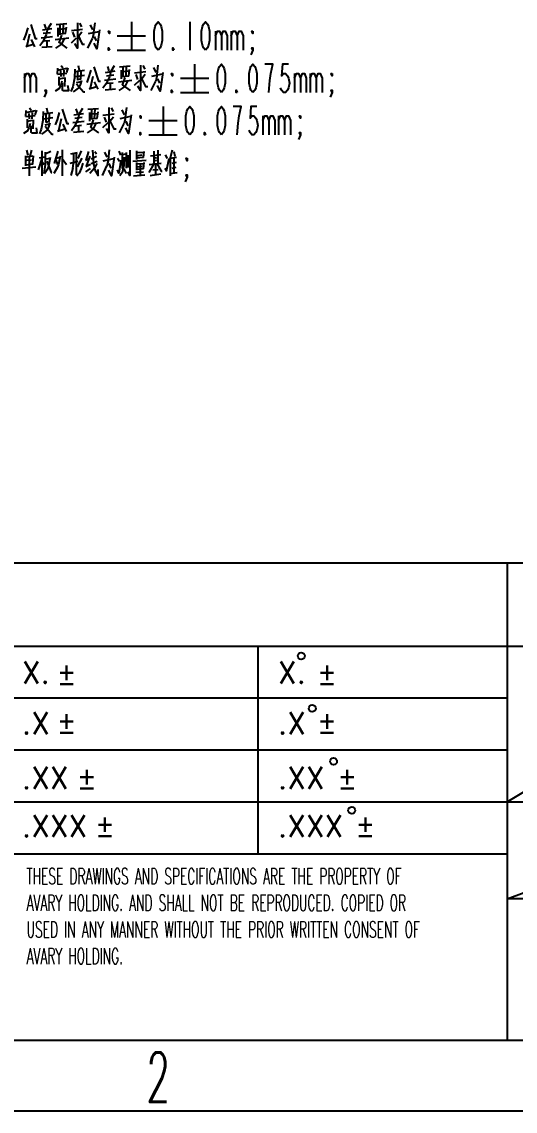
# Model space of a CAD drawing. Header units: millimetres. Extents: x 0 to 210, y 0 to 297.
# Drawn here: x 69.9 to 104.9, y 0 to 77.1 of the extents above; entities that cross this region are included whole.
import ezdxf

# ---------------------------------------------------------------- set-up
doc = ezdxf.new("R2010")
doc.units = ezdxf.units.MM
doc.header["$LTSCALE"] = 19.36
doc.layers.get('0').update_dxf_attribs({"linetype": 'CONTINUOUS'})
doc.styles.add('SIMPLEX', font='SIMPLEX.SHX')
doc.styles.get("Standard").update_dxf_attribs({"font": 'SIMPLEX.SHX', "width": 0.56})

msp = doc.modelspace()

# ---------------------------------------------------------------- linework, layer by layer
at = {"color": 2}
for p, q in [((77.658, 77.138), (77.658, 75.138)), ((81.791, 77.138), (81.791, 75.138)), ((71.351, 76.557), (72.018, 76.654)), ((71.938, 76.363), (71.404, 76.299)), ((71.484, 76.976), (71.591, 76.654)), ((72.338, 76.944), (73.084, 77.009)), ((72.444, 76.718), (72.444, 76.105)), ((72.444, 76.622), (73.004, 76.654)), ((72.604, 76.267), (72.604, 76.944)), ((72.818, 76.976), (72.791, 76.267)), ((73.031, 76.751), (72.978, 76.299)), ((73.404, 76.525), (74.204, 76.622)), ((73.644, 76.041), (73.511, 76.396)), ((74.151, 76.396), (73.911, 76.105)), ((73.991, 77.041), (74.124, 76.783)), ((74.631, 76.299), (75.378, 76.46)), ((74.738, 76.912), (74.898, 76.557)), ((75.004, 76.396), (74.898, 75.944)), ((75.004, 76.396), (75.084, 77.073)), ((83.611, 76.471), (83.611, 75.138)), ((84.731, 76.471), (84.731, 75.138)), ((70.444, 76.267), (70.258, 75.428)), ((70.551, 75.88), (70.791, 75.363)), ((71.271, 76.009), (72.071, 76.105)), ((71.484, 75.783), (71.884, 75.815)), ((71.671, 75.783), (71.671, 75.331)), ((72.258, 75.88), (73.218, 76.009)), ((73.004, 76.299), (72.444, 76.234)), ((72.711, 76.202), (72.524, 75.654)), ((72.524, 75.686), (73.084, 75.267)), ((73.404, 75.654), (73.778, 76.009)), ((74.578, 75.267), (74.898, 75.944)), ((75.031, 76.105), (75.164, 75.783)), ((76.658, 76.138), (78.658, 76.138)), ((70.178, 75.396), (70.711, 75.557)), ((71.324, 75.331), (72.044, 75.396)), ((76.658, 75.138), (78.658, 75.138)), ((79.484, 73.396), (79.564, 74.073)), ((82.138, 74.138), (82.138, 72.138)), ((70.078, 73.471), (70.078, 72.138)), ((72.418, 73.847), (72.391, 73.428)), ((72.418, 73.718), (73.111, 73.847)), ((72.418, 73.428), (73.084, 73.492)), ((72.631, 73.654), (72.658, 73.267)), ((72.684, 74.041), (72.791, 73.88)), ((72.871, 73.718), (72.844, 73.267)), ((73.164, 73.88), (73.058, 73.557)), ((73.644, 73.622), (74.338, 73.718)), ((73.671, 73.267), (74.338, 73.363)), ((73.831, 73.622), (73.831, 73.009)), ((73.884, 74.041), (73.964, 73.718)), ((74.071, 73.105), (74.098, 73.622)), ((75.831, 73.557), (76.498, 73.654)), ((76.418, 73.363), (75.884, 73.299)), ((75.964, 73.976), (76.071, 73.654)), ((76.818, 73.944), (77.564, 74.009)), ((76.924, 73.718), (76.924, 73.105)), ((76.924, 73.622), (77.484, 73.654)), ((77.484, 73.299), (76.924, 73.234)), ((77.084, 73.267), (77.084, 73.944)), ((77.298, 73.976), (77.271, 73.267)), ((77.511, 73.751), (77.458, 73.299)), ((77.884, 73.525), (78.684, 73.622)), ((78.124, 73.041), (77.991, 73.396)), ((78.631, 73.396), (78.391, 73.105)), ((78.471, 74.041), (78.604, 73.783)), ((79.111, 73.299), (79.858, 73.46)), ((79.218, 73.912), (79.378, 73.557)), ((79.484, 73.396), (79.378, 72.944)), ((89.211, 73.471), (89.211, 72.138)), ((90.331, 73.471), (90.331, 72.138)), ((72.524, 73.234), (72.524, 72.622)), ((72.524, 73.105), (72.924, 73.17)), ((72.951, 73.202), (72.924, 72.557)), ((73.778, 72.847), (74.124, 72.912)), ((73.831, 73.041), (74.098, 73.105)), ((74.658, 72.396), (75.191, 72.557)), ((74.924, 73.267), (74.738, 72.428)), ((75.031, 72.88), (75.271, 72.363)), ((75.751, 73.009), (76.551, 73.105)), ((75.964, 72.783), (76.364, 72.815)), ((76.151, 72.783), (76.151, 72.331)), ((76.738, 72.88), (77.698, 73.009)), ((77.191, 73.202), (77.004, 72.654)), ((77.004, 72.686), (77.564, 72.267)), ((77.884, 72.654), (78.258, 73.009)), ((79.058, 72.267), (79.378, 72.944)), ((79.511, 73.105), (79.644, 72.783)), ((81.138, 73.138), (83.138, 73.138)), ((73.964, 72.492), (73.538, 72.17)), ((75.804, 72.331), (76.524, 72.396)), ((81.138, 72.138), (83.138, 72.138)), ((70.444, 71.041), (70.551, 70.88)), ((71.644, 71.041), (71.724, 70.718)), ((73.724, 70.976), (73.831, 70.654)), ((74.578, 70.944), (75.324, 71.009)), ((75.058, 70.976), (75.031, 70.267)), ((76.231, 71.041), (76.364, 70.783)), ((77.244, 70.396), (77.324, 71.073)), ((79.898, 71.138), (79.898, 69.138)), ((70.178, 70.847), (70.151, 70.428)), ((70.178, 70.718), (70.871, 70.847)), ((70.178, 70.428), (70.844, 70.492)), ((70.284, 70.234), (70.284, 69.622)), ((70.391, 70.654), (70.418, 70.267)), ((70.631, 70.718), (70.604, 70.267)), ((70.711, 70.202), (70.684, 69.557)), ((70.924, 70.88), (70.818, 70.557)), ((71.404, 70.622), (72.098, 70.718)), ((71.431, 70.267), (72.098, 70.363)), ((71.591, 70.622), (71.591, 70.009)), ((71.831, 70.105), (71.858, 70.622)), ((72.684, 70.267), (72.498, 69.428)), ((73.591, 70.557), (74.258, 70.654)), ((74.178, 70.363), (73.644, 70.299)), ((74.684, 70.718), (74.684, 70.105)), ((74.684, 70.622), (75.244, 70.654)), ((75.244, 70.299), (74.684, 70.234)), ((74.951, 70.202), (74.764, 69.654)), ((74.844, 70.267), (74.844, 70.944)), ((75.271, 70.751), (75.218, 70.299)), ((75.644, 70.525), (76.444, 70.622)), ((75.884, 70.041), (75.751, 70.396)), ((76.391, 70.396), (76.151, 70.105)), ((76.871, 70.299), (77.618, 70.46)), ((76.978, 70.912), (77.138, 70.557)), ((77.244, 70.396), (77.138, 69.944)), ((86.971, 70.471), (86.971, 69.138)), ((88.091, 70.471), (88.091, 69.138)), ((70.284, 70.105), (70.684, 70.17)), ((71.724, 69.492), (71.298, 69.17)), ((71.538, 69.847), (71.884, 69.912)), ((71.591, 70.041), (71.858, 70.105)), ((72.418, 69.396), (72.951, 69.557)), ((72.791, 69.88), (73.031, 69.363)), ((73.511, 70.009), (74.311, 70.105)), ((73.724, 69.783), (74.124, 69.815)), ((73.911, 69.783), (73.911, 69.331)), ((74.498, 69.88), (75.458, 70.009)), ((74.764, 69.686), (75.324, 69.267)), ((75.644, 69.654), (76.018, 70.009)), ((76.818, 69.267), (77.138, 69.944)), ((77.271, 70.105), (77.404, 69.783)), ((78.898, 70.138), (80.898, 70.138)), ((73.564, 69.331), (74.284, 69.396)), ((78.898, 69.138), (80.898, 69.138)), ((70.218, 68.041), (70.324, 67.686)), ((70.591, 68.041), (70.458, 67.622)), ((71.311, 68.009), (71.311, 66.234)), ((71.551, 67.783), (71.951, 67.976)), ((72.458, 67.976), (72.191, 67.105)), ((72.751, 68.073), (72.751, 66.234)), ((73.364, 67.783), (73.844, 67.88)), ((74.111, 68.009), (73.871, 67.46)), ((74.618, 67.944), (74.431, 67.331)), ((75.071, 67.944), (75.178, 67.783)), ((75.764, 67.912), (75.924, 67.557)), ((76.031, 67.396), (76.111, 68.073)), ((76.778, 67.976), (76.884, 67.686)), ((77.018, 66.751), (77.018, 67.88)), ((77.284, 67.88), (77.284, 66.783)), ((78.031, 68.009), (78.031, 67.396)), ((78.031, 67.88), (78.511, 67.912)), ((78.538, 67.944), (78.484, 67.525)), ((79.258, 67.976), (79.258, 67.073)), ((79.524, 68.041), (79.524, 67.105)), ((80.538, 68.041), (80.324, 67.234)), ((80.671, 67.944), (80.724, 67.622)), ((70.164, 67.654), (70.164, 66.944)), ((70.671, 67.622), (70.164, 67.557)), ((70.244, 67.331), (70.591, 67.363)), ((70.431, 66.234), (70.431, 67.589)), ((70.698, 67.654), (70.644, 67.073)), ((71.311, 67.46), (71.044, 66.654)), ((71.498, 67.557), (71.124, 67.492)), ((71.311, 67.267), (71.471, 67.041)), ((71.631, 67.428), (71.898, 67.492)), ((72.298, 67.363), (72.431, 67.041)), ((72.324, 67.492), (72.618, 67.557)), ((72.751, 67.46), (73.071, 67.041)), ((73.311, 67.138), (73.898, 67.267)), ((73.498, 66.751), (73.551, 67.105)), ((73.551, 67.783), (73.551, 67.105)), ((73.738, 67.847), (73.738, 66.299)), ((74.138, 67.492), (73.818, 66.88)), ((74.404, 67.331), (74.644, 67.428)), ((74.724, 67.622), (74.458, 66.912)), ((74.804, 67.428), (75.178, 67.622)), ((74.804, 67.105), (75.231, 67.267)), ((75.658, 67.299), (76.404, 67.46)), ((76.031, 67.396), (75.924, 66.944)), ((76.058, 67.105), (76.191, 66.783)), ((76.671, 67.492), (76.804, 67.267)), ((77.018, 67.751), (77.284, 67.783)), ((77.151, 67.557), (77.124, 66.912)), ((77.418, 66.815), (77.418, 67.686)), ((77.764, 67.267), (78.698, 67.331)), ((78.031, 67.654), (78.431, 67.718)), ((78.511, 67.525), (78.031, 67.492)), ((78.031, 67.17), (78.031, 66.622)), ((78.031, 67.073), (78.511, 67.105)), ((78.271, 67.105), (78.271, 66.267)), ((78.538, 67.17), (78.484, 66.718)), ((78.911, 67.041), (79.764, 67.138)), ((79.018, 67.654), (79.738, 67.751)), ((79.258, 67.492), (79.471, 67.525)), ((79.258, 67.299), (79.471, 67.331)), ((80.218, 67.46), (80.084, 67.718)), ((80.404, 67.525), (80.404, 66.234)), ((80.431, 67.492), (80.858, 67.557)), ((80.538, 67.138), (80.858, 67.202)), ((80.671, 67.492), (80.671, 66.428)), ((69.924, 66.783), (70.884, 66.88)), ((70.164, 67.009), (70.698, 67.073)), ((73.498, 66.783), (73.364, 66.267)), ((74.751, 67.041), (74.431, 66.88)), ((74.431, 66.525), (74.751, 66.751)), ((75.604, 66.267), (75.924, 66.944)), ((77.311, 66.396), (77.151, 66.718)), ((77.978, 66.492), (78.511, 66.525)), ((78.511, 66.718), (78.031, 66.686)), ((78.084, 66.88), (78.431, 66.912)), ((79.258, 67.073), (78.884, 66.46)), ((78.991, 66.267), (79.738, 66.363)), ((79.178, 66.654), (79.551, 66.686)), ((79.364, 67.009), (79.364, 66.331)), ((80.404, 66.396), (80.911, 66.46)), ((80.538, 66.783), (80.831, 66.847)), ((77.818, 66.234), (78.618, 66.299)), ((210, 0.009), (0, 0.009))]:
    msp.add_line(p, q, dxfattribs=at)
for p, q in [((69, 38.826), (205, 38.826)), ((104.286, 38.826), (104.286, 5.009)), ((69, 32.944), (122.665, 32.944)), ((86.643, 18.242), (86.643, 32.944)), ((104.286, 21.917), (122.665, 32.944)), ((69, 29.269), (104.286, 29.269)), ((69, 25.593), (104.286, 25.593)), ((69, 21.917), (122.665, 21.917)), ((104.286, 15.04), (122.665, 21.917)), ((69, 18.242), (104.286, 18.242)), ((158.686, 15.04), (104.286, 15.04))]:
    msp.add_line(p, q)
at = {"color": 7}
msp.add_line((205, 5.009), (25, 5.009), dxfattribs=at)
at = {"color": 2}
for points in [[(79.551, 75.138), (79.411, 75.304), (79.341, 75.471), (79.271, 75.804), (79.271, 76.471), (79.341, 76.804), (79.411, 76.971), (79.551, 77.138), (79.691, 76.971), (79.761, 76.804), (79.831, 76.471), (79.831, 75.804), (79.761, 75.471), (79.691, 75.304), (79.551, 75.138)], [(82.911, 75.138), (82.771, 75.304), (82.701, 75.471), (82.631, 75.804), (82.631, 76.471), (82.701, 76.804), (82.771, 76.971), (82.911, 77.138), (83.051, 76.971), (83.121, 76.804), (83.191, 76.471), (83.191, 75.804), (83.121, 75.471), (83.051, 75.304), (82.911, 75.138)], [(70.311, 76.718), (70.151, 76.202), (70.018, 75.847)], [(70.524, 76.944), (70.844, 75.944), (70.978, 75.944)], [(71.964, 77.009), (71.724, 76.622), (71.618, 76.234), (71.378, 75.718), (71.164, 75.428)], [(73.831, 77.073), (73.831, 75.267), (73.644, 75.589)], [(75.404, 76.557), (75.218, 75.234), (75.031, 75.622)], [(76.098, 76.471), (76.098, 76.304), (76.028, 76.471), (76.098, 76.471)], [(83.611, 76.138), (83.751, 76.471), (83.891, 76.471), (84.031, 76.138), (84.031, 75.138)], [(84.031, 76.138), (84.171, 76.471), (84.311, 76.471), (84.451, 76.138), (84.451, 75.138)], [(84.731, 76.138), (84.871, 76.471), (85.011, 76.471), (85.151, 76.138), (85.151, 75.138)], [(85.151, 76.138), (85.291, 76.471), (85.431, 76.471), (85.571, 76.138), (85.571, 75.138)], [(86.271, 76.471), (86.271, 76.304), (86.201, 76.471), (86.271, 76.471)], [(72.898, 75.944), (72.711, 75.557), (72.284, 75.267)], [(73.831, 76.267), (74.178, 75.557), (74.338, 75.557)], [(76.098, 75.138), (76.028, 75.138), (76.028, 75.304), (76.098, 75.138)], [(80.671, 75.138), (80.601, 75.138), (80.601, 75.304), (80.671, 75.138)], [(86.271, 75.138), (86.201, 75.304), (86.271, 75.304), (86.271, 75.138), (86.131, 74.804)], [(78.311, 74.073), (78.311, 72.267), (78.124, 72.589)], [(84.031, 72.138), (83.891, 72.304), (83.821, 72.471), (83.751, 72.804), (83.751, 73.471), (83.821, 73.804), (83.891, 73.971), (84.031, 74.138), (84.171, 73.971), (84.241, 73.804), (84.311, 73.471), (84.311, 72.804), (84.241, 72.471), (84.171, 72.304), (84.031, 72.138)], [(86.271, 72.138), (86.131, 72.304), (86.061, 72.471), (85.991, 72.804), (85.991, 73.471), (86.061, 73.804), (86.131, 73.971), (86.271, 74.138), (86.411, 73.971), (86.481, 73.804), (86.551, 73.471), (86.551, 72.804), (86.481, 72.471), (86.411, 72.304), (86.271, 72.138)], [(87.391, 72.138), (87.461, 72.971), (87.531, 73.471), (87.601, 73.804), (87.671, 74.138), (87.111, 74.138)], [(88.791, 74.138), (88.371, 74.138), (88.301, 73.304), (88.441, 73.471), (88.581, 73.471), (88.721, 73.304), (88.791, 73.138), (88.861, 72.804), (88.791, 72.471), (88.721, 72.304), (88.581, 72.138), (88.441, 72.138), (88.301, 72.304), (88.231, 72.471)], [(70.078, 73.138), (70.218, 73.471), (70.358, 73.471), (70.498, 73.138), (70.498, 72.138)], [(70.498, 73.138), (70.638, 73.471), (70.778, 73.471), (70.918, 73.138), (70.918, 72.138)], [(73.644, 73.783), (73.618, 73.138), (73.511, 72.525), (73.378, 72.202)], [(74.791, 73.718), (74.631, 73.202), (74.498, 72.847)], [(75.004, 73.944), (75.324, 72.944), (75.458, 72.944)], [(76.444, 74.009), (76.204, 73.622), (76.098, 73.234), (75.858, 72.718), (75.644, 72.428)], [(79.884, 73.557), (79.698, 72.234), (79.511, 72.622)], [(80.578, 73.471), (80.578, 73.304), (80.508, 73.471), (80.578, 73.471)], [(89.211, 73.138), (89.351, 73.471), (89.491, 73.471), (89.631, 73.138), (89.631, 72.138)], [(89.631, 73.138), (89.771, 73.471), (89.911, 73.471), (90.051, 73.138), (90.051, 72.138)], [(90.331, 73.138), (90.471, 73.471), (90.611, 73.471), (90.751, 73.138), (90.751, 72.138)], [(90.751, 73.138), (90.891, 73.471), (91.031, 73.471), (91.171, 73.138), (91.171, 72.138)], [(91.871, 73.471), (91.871, 73.304), (91.801, 73.471), (91.871, 73.471)], [(72.738, 72.944), (72.658, 72.654), (72.524, 72.396), (72.258, 72.234)], [(72.764, 72.783), (72.764, 72.331), (72.844, 72.267), (73.218, 72.267), (73.164, 72.622)], [(73.778, 72.751), (74.258, 72.17), (74.364, 72.17)], [(73.964, 72.492), (74.044, 72.686), (74.151, 72.976)], [(77.378, 72.944), (77.191, 72.557), (76.764, 72.267)], [(78.311, 73.267), (78.658, 72.557), (78.818, 72.557)], [(71.618, 72.138), (71.548, 72.304), (71.618, 72.304), (71.618, 72.138), (71.478, 71.804)], [(80.578, 72.138), (80.508, 72.138), (80.508, 72.304), (80.578, 72.138)], [(85.151, 72.138), (85.081, 72.138), (85.081, 72.304), (85.151, 72.138)], [(91.871, 72.138), (91.801, 72.304), (91.871, 72.304), (91.871, 72.138), (91.731, 71.804)], [(74.204, 71.009), (73.964, 70.622), (73.858, 70.234), (73.618, 69.718), (73.404, 69.428)], [(76.071, 71.073), (76.071, 69.267), (75.884, 69.589)], [(81.791, 69.138), (81.651, 69.304), (81.581, 69.471), (81.511, 69.804), (81.511, 70.471), (81.581, 70.804), (81.651, 70.971), (81.791, 71.138), (81.931, 70.971), (82.001, 70.804), (82.071, 70.471), (82.071, 69.804), (82.001, 69.471), (81.931, 69.304), (81.791, 69.138)], [(84.031, 69.138), (83.891, 69.304), (83.821, 69.471), (83.751, 69.804), (83.751, 70.471), (83.821, 70.804), (83.891, 70.971), (84.031, 71.138), (84.171, 70.971), (84.241, 70.804), (84.311, 70.471), (84.311, 69.804), (84.241, 69.471), (84.171, 69.304), (84.031, 69.138)], [(85.151, 69.138), (85.221, 69.971), (85.291, 70.471), (85.361, 70.804), (85.431, 71.138), (84.871, 71.138)], [(86.551, 71.138), (86.131, 71.138), (86.061, 70.304), (86.201, 70.471), (86.341, 70.471), (86.481, 70.304), (86.551, 70.138), (86.621, 69.804), (86.551, 69.471), (86.481, 69.304), (86.341, 69.138), (86.201, 69.138), (86.061, 69.304), (85.991, 69.471)], [(71.404, 70.783), (71.378, 70.138), (71.271, 69.525), (71.138, 69.202)], [(72.551, 70.718), (72.391, 70.202), (72.258, 69.847)], [(72.764, 70.944), (73.084, 69.944), (73.218, 69.944)], [(76.071, 70.267), (76.418, 69.557), (76.578, 69.557)], [(77.644, 70.557), (77.458, 69.234), (77.271, 69.622)], [(78.338, 70.471), (78.338, 70.304), (78.268, 70.471), (78.338, 70.471)], [(86.971, 70.138), (87.111, 70.471), (87.251, 70.471), (87.391, 70.138), (87.391, 69.138)], [(87.391, 70.138), (87.531, 70.471), (87.671, 70.471), (87.811, 70.138), (87.811, 69.138)], [(88.091, 70.138), (88.231, 70.471), (88.371, 70.471), (88.511, 70.138), (88.511, 69.138)], [(88.511, 70.138), (88.651, 70.471), (88.791, 70.471), (88.931, 70.138), (88.931, 69.138)], [(89.631, 70.471), (89.631, 70.304), (89.561, 70.471), (89.631, 70.471)], [(70.498, 69.944), (70.418, 69.654), (70.284, 69.396), (70.018, 69.234)], [(70.524, 69.783), (70.524, 69.331), (70.604, 69.267), (70.978, 69.267), (70.924, 69.622)], [(71.538, 69.751), (72.018, 69.17), (72.124, 69.17)], [(71.724, 69.492), (71.804, 69.686), (71.911, 69.976)], [(75.138, 69.944), (74.951, 69.557), (74.524, 69.267)], [(78.338, 69.138), (78.268, 69.138), (78.268, 69.304), (78.338, 69.138)], [(82.911, 69.138), (82.841, 69.138), (82.841, 69.304), (82.911, 69.138)], [(89.631, 69.138), (89.561, 69.304), (89.631, 69.304), (89.631, 69.138), (89.491, 68.804)], [(71.551, 67.912), (71.551, 67.041), (71.444, 66.396)], [(74.911, 68.041), (74.964, 67.105), (75.071, 66.654)], [(77.551, 68.041), (77.551, 66.267), (77.418, 66.525)], [(71.898, 67.525), (71.791, 66.912), (71.684, 66.654), (71.498, 66.363)], [(71.658, 67.267), (71.978, 66.46), (72.031, 66.46)], [(72.618, 67.622), (72.484, 67.041), (72.431, 66.847), (72.164, 66.396)], [(74.218, 67.138), (74.111, 66.751), (73.951, 66.428), (73.764, 66.202)], [(75.204, 67.105), (75.044, 66.783), (74.724, 66.396)], [(76.431, 67.557), (76.244, 66.234), (76.058, 66.622)], [(76.911, 67.331), (76.778, 66.428), (76.671, 66.654)], [(79.471, 67.105), (79.764, 66.557), (79.844, 66.557)], [(80.031, 66.783), (80.138, 66.589), (80.324, 67.46)], [(81.604, 67.471), (81.604, 67.304), (81.534, 67.471), (81.604, 67.471)], [(75.071, 66.654), (75.311, 66.267), (75.311, 66.686)], [(76.831, 66.267), (77.044, 66.557), (77.124, 66.912)], [(81.604, 66.138), (81.534, 66.304), (81.604, 66.304), (81.604, 66.138), (81.464, 65.804)]]:
    msp.add_lwpolyline(points, dxfattribs=at)
for centre in [(89.693, 32.239), (90.471, 28.532), (91.978, 24.774), (93.264, 21.306)]:
    msp.add_circle(centre, 0.242)

# ---------------------------------------------------------------- texts
at = {"style": 'SIMPLEX'}
for s, p in [('X.', (69.9, 30.301)), ('X.', (88.039, 30.301)), ('%%p ', (72.344, 30.243)), ('%%p ', (90.792, 30.243)), ('.X', (69.9, 26.71)), ('%%p ', (72.344, 26.787)), ('.X', (88.039, 26.71)), ('%%p ', (90.792, 26.787)), ('.XX', (69.9, 22.835)), ('%%p ', (73.773, 22.855)), ('.XX', (88.039, 22.835)), ('%%p ', (92.221, 22.855)), ('.XXX', (69.9, 19.426)), ('.XXX', (88.039, 19.426)), ('%%p ', (75.058, 19.484)), ('%%p ', (93.506, 19.484))]:
    msp.add_text(s, height=1.5438, dxfattribs=at).set_placement(p)
at = {"color": 2, "width": 0.56}
msp.add_text('2', height=3.5, dxfattribs=at).set_placement((78.715, 0.666))
at = {"color": 3, "lineweight": 0, "insert": (70.233, 17.207), "char_height": 1.12925, "width": 31.06868, "attachment_point": 1}
msp.add_mtext('THESE DRAWINGS AND SPECIFICATIONS ARE THE PROPERTY OF AVARY HOLDING. AND SHALL NOT BE REPRODUCED. COPIED OR USED IN ANY MANNER WITHOUT THE PRIOR WRITTEN CONSENT OF AVARY HOLDING.', dxfattribs=at)

doc.saveas('drawing.dxf')
